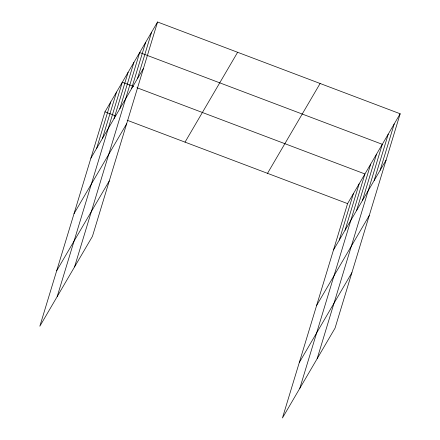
<?xml version="1.0" encoding="UTF-8"?>
<svg xmlns="http://www.w3.org/2000/svg" width="440" height="440" viewBox="0 0 440 440"><rect width="100%" height="100%" fill="white"/><g stroke="black" fill="none" stroke-linecap="round" stroke-linejoin="round"><path stroke-width="0.66" d="M157.564 22L104.962 111.848L39.831 326.233L92.428 236.385L157.564 22L400.169 113.768L335.038 328.152L282.436 418L347.573 203.615L400.169 113.768M96.668 148.308L110.748 101.965M102.454 138.424L116.534 92.081M57.189 296.582L122.32 82.198L133.76 86.526M114.026 118.657L128.106 72.314M119.812 108.774L133.892 62.431M74.542 266.932L139.678 52.547L382.289 144.315L317.152 358.699M131.56 88.704L145.64 42.367M137.522 78.524L151.602 32.181M339.279 240.075L353.359 193.732M345.065 230.191L359.145 183.849M299.794 388.35L364.931 173.965L136.934 87.725M356.637 210.424L370.716 164.082M362.423 200.541L376.502 154.198M374.171 180.472L388.25 134.134M380.132 170.291L394.213 123.948M90.882 158.191L143.484 68.338M74.036 213.642L126.632 123.794M56.678 270.776L109.274 180.928M185.026 142.131L237.622 52.283M267.509 173.333L320.111 83.484M333.493 249.959L386.095 160.105M316.646 305.409L369.243 215.562M299.288 362.543L351.885 272.696M104.962 111.848L115.764 115.934M127.204 120.263L347.573 203.615"/></g></svg>
